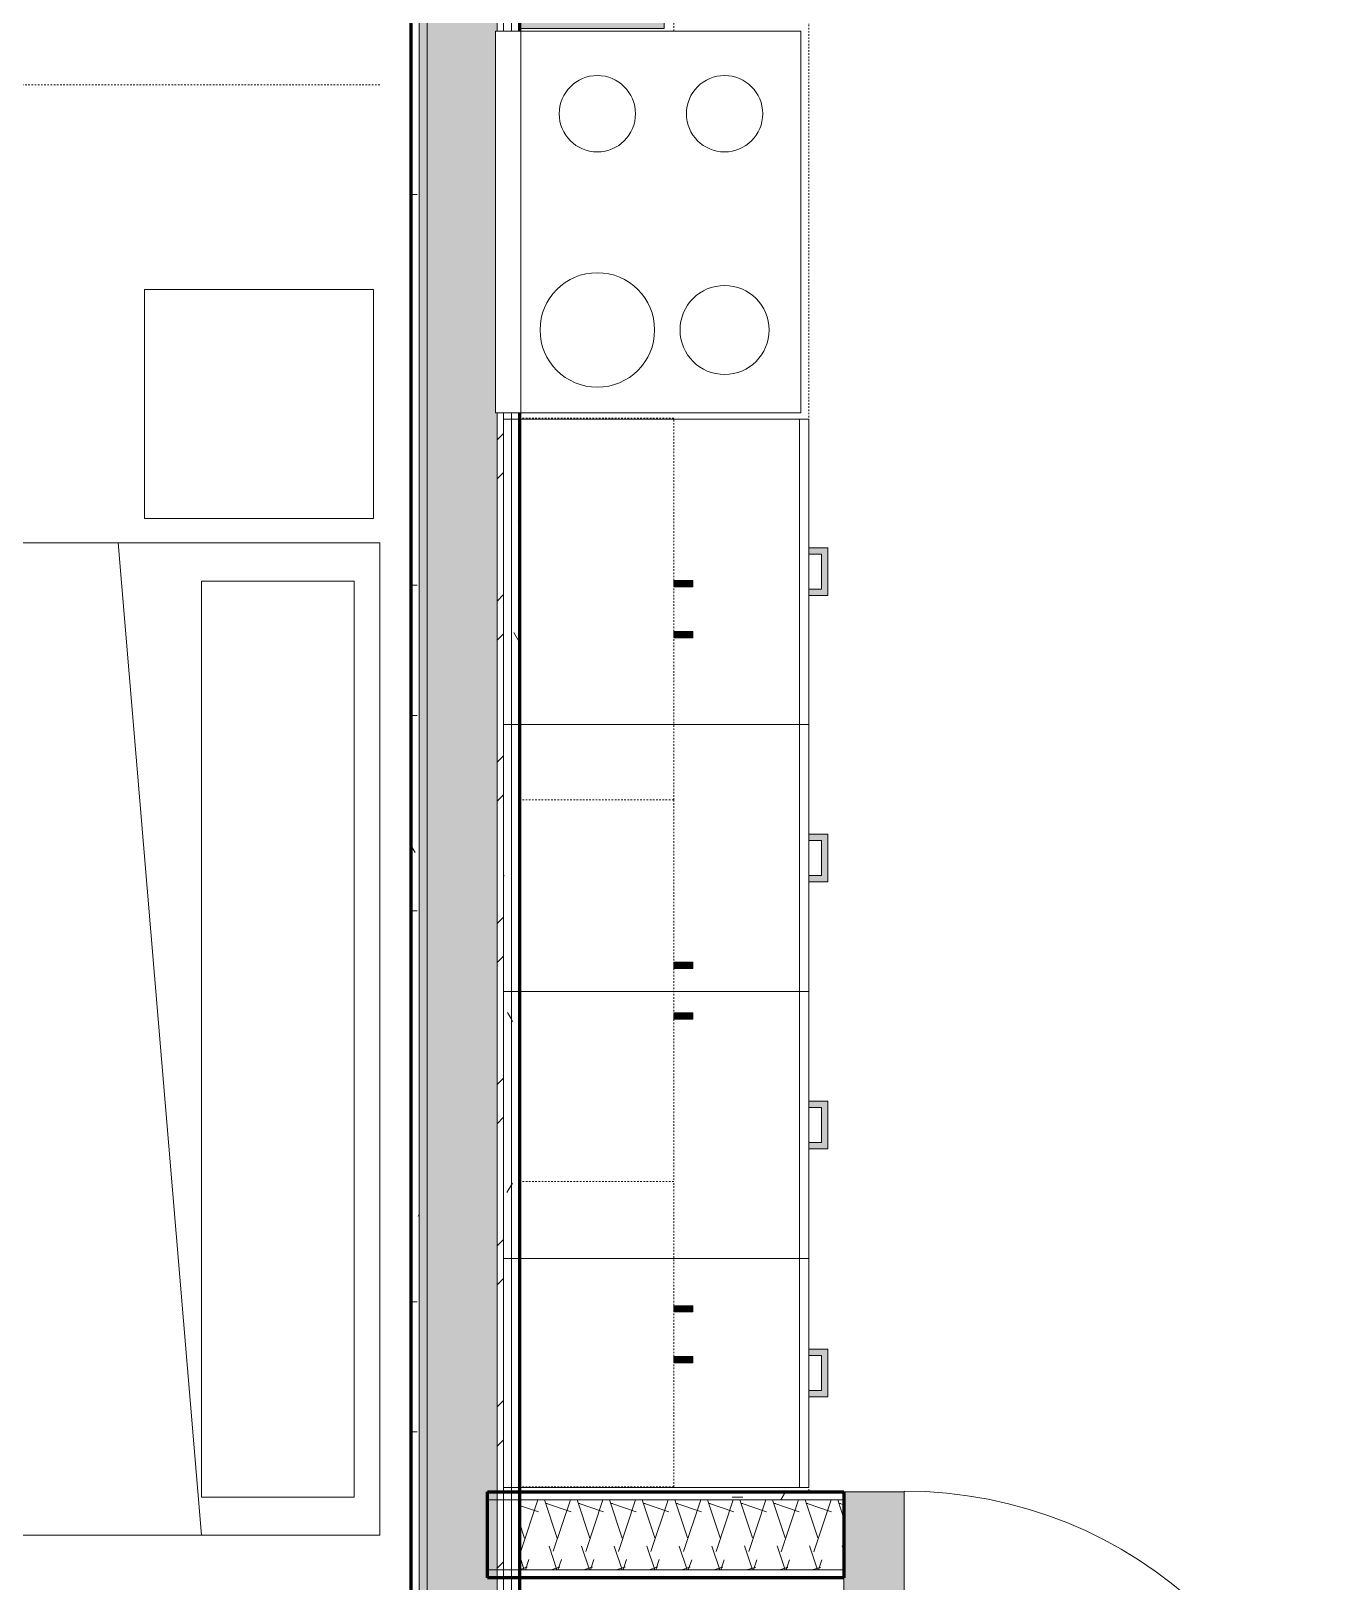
# Model space of a CAD drawing. Header units: inches. Extents: x -4169 to -1846, y 9706 to 12377.
# Drawn here: x -3372.9 to -3270.2, y 10018.3 to 10140.2 of the extents above; entities that cross this region are included whole.
import ezdxf

# ---------------------------------------------------------------- set-up
doc = ezdxf.new("R2010")
doc.units = ezdxf.units.IN
doc.header["$MEASUREMENT"] = 0
doc.linetypes.add('Dash', pattern=[0.25, 0.125, -0.125])
for name, color, linetype, lineweight in [('0-1', 7, 'Continuous', 5), ('0-2', 50, 'Continuous', 18), ('A-DOOR-1', 250, 'Continuous', 9), ('A-DOOR-2', 90, 'Continuous', 30), ('A-WALL', 113, 'Continuous', 18), ('A-WALL-1', 8, 'Continuous', 5), ('A-WALL-4', 10, 'Continuous', 60), ('A-WALL-5', 50, 'Continuous', 18), ('A-WALL-PATT-1', 250, 'Continuous', 9), ('A-WALL-PATT-2', 253, 'Continuous', 9), ('A-WALL-PATT-4', 111, 'Continuous', 9), ('I-FURN-1', 250, 'Continuous', 9), ('I-FURN-HDLN-1', 250, 'Dash', 9), ('I-WALL-2', 2, 'Continuous', 5), ('I-WALL-3', 2, 'Continuous', 60), ('Q-CASE-1', 9, 'Continuous', 9), ('Q-CASE-3', 250, 'Continuous', 9), ('Q-CASE-4', 250, 'Dash', 9), ('Q-CASE-5', 254, 'Continuous', 9), ('Q-CASE-HDLN-1', 250, 'Dash', 9), ('Q-SPCQ-1', 250, 'Continuous', 9)]:
    doc.layers.add(name, color=color, linetype=linetype, lineweight=lineweight)
pattern_1 = [(0, (0, 0), (20.48, 5.12), [0.845, -14.515, 0.845, -14.515, -81.92]), (0, (0, 0), (20.48, 5.12), [-30.72, 0.845, -29.875, 0.845, -14.515, -35.84]), (0, (0, 0), (20.48, 5.12), [-76.8, 0.845, -9.395, 0.845, -24.755]), (120, (7.68, 2.56), (-14.67405, 15.1762003), [0.845, -14.515, 0.845, -14.515, -81.92]), (120, (7.68, 2.56), (-14.67405, 15.1762003), [-30.72, 0.845, -29.875, 0.845, -14.515, -35.84]), (120, (7.68, 2.56), (-14.67405, 15.1762003), [-76.8, 0.845, -9.395, 0.845, -24.755]), (240, (10.24, 12.8), (-5.80595, -20.2962003), [0.845, -14.515, 0.845, -14.515, -81.92]), (240, (10.24, 12.8), (-5.80595, -20.2962003), [-30.72, 0.845, -29.875, 0.845, -14.515, -35.84]), (240, (10.24, 12.8), (-5.80595, -20.2962003), [-76.8, 0.845, -9.395, 0.845, -24.755])]
pattern_2 = [(161.57, (0.32, 0.32), (-2.560496185, -0.000537386), [0, -18.214, 2.022, 0]), (18.43, (-0.32, 0.32), (-2.560496185, 0.000537386), [0, -18.214, 2.022, 0]), (108.43, (0.32, 0.32), (1.27922091, -6.400876726), [6.07, -14.166]), (71.57, (-0.32, 0.32), (1.27922091, 6.400876726), [6.07, -14.166])]

# ---------------------------------------------------------------- blocks, each defined once
blk = doc.blocks.new('Bed-Standard - King 78_ x 80_-1242963-ENLARGED RCP - 2ND FLOOR PLAN')
at = {"layer": 'I-FURN-1'}
for p, q in [((49.69, 38.2), (-28.31, 38.2)), ((-28.31, 38.2), (-28.31, -41.8)), ((49.69, -41.8), (49.69, 38.2)), ((-25.31, 36.2), (-25.31, 24.2)), ((-25.31, 36.2), (46.69, 36.2)), ((46.69, 36.2), (46.69, 24.2)), ((49.69, 24.2), (-28.31, 17.63)), ((-25.31, 24.2), (46.69, 24.2))]:
    blk.add_line(p, q, dxfattribs=at)
at = {"layer": 'I-FURN-HDLN-1'}
blk.add_line((-64.31, 38.2), (-64.31, -77.8), dxfattribs=at)
blk = doc.blocks.new('Table-Night Stand - 18_ x 18_ x 24_-1352623-ENLARGED RCP - 2ND FLOOR PLAN')
at = {"layer": 'I-FURN-1'}
for p, q in [((18.15, 18), (0.15, 18)), ((0.15, 18), (0.15, 0)), ((18.15, 0), (18.15, 18)), ((0.15, 0), (18.15, 0))]:
    blk.add_line(p, q, dxfattribs=at)
blk = doc.blocks.new('Range - 24_ x 30_-2320547-ENLARGED RCP - 2ND FLOOR PLAN')
at = {"layer": 'Q-SPCQ-1'}
for p, q in [((30, 24), (0, 24)), ((0, 24), (0, 0)), ((30, 0), (30, 24)), ((0, 22), (30, 22)), ((0, 0), (30, 0))]:
    blk.add_line(p, q, dxfattribs=at)
for centre, radius, start, end in [((6.5, 16), 4.5, 360, 180), ((23.5, 16), 3, 360, 180), ((6.5, 16), 4.5, 180, 360), ((23.5, 16), 3, 180, 0), ((6.5, 6), 3.5, 360, 180), ((23.5, 6), 3, 360, 180), ((6.5, 6), 3.5, 180, 0), ((23.5, 6), 3, 180, 360)]:
    blk.add_arc(centre, radius, start, end, dxfattribs=at)
blk = doc.blocks.new('OD_CW_Countertop - OD_CW_Countertop-2380507-ENLARGED RCP - 2ND FLOOR PLAN')
at = {"layer": 'Q-CASE-HDLN-1'}
for p, q in [((0.74, -22.75), (0.74, 0)), ((0.74, 0), (56.86, 0)), ((57.36, 0), (60.11, 0)), ((60.61, 0), (79.36, 0)), ((79.86, 0), (82.61, 0)), ((83.11, 0), (100.36, 0)), ((100.86, 0), (103.61, 0)), ((104.11, 0), (119.86, 0)), ((120.36, 0), (123.11, 0)), ((123.61, 0), (131.08, 0))]:
    blk.add_line(p, q, dxfattribs=at)
blk = doc.blocks.new('SWING - SINGLE - FLUSH - 30_ x 80_ - OFFSET PIVOT DOOR AT MAGIC PAK AND WASHER_DRYER-2632547-ENLARGED RCP - 2ND FLOOR PLAN')
at = {"layer": 'A-DOOR-1'}
blk.add_arc((17, 2.37), 34.07, 93.3657, 180, dxfattribs=at)
at = {"layer": 'A-DOOR-2'}
for p, q in [((15, 2.37), (15, 36.38)), ((17, 36.38), (15, 36.38)), ((17, 2.37), (17, 36.38)), ((17, 2.37), (15, 2.37))]:
    blk.add_line(p, q, dxfattribs=at)
blk = doc.blocks.new('Base Cabinet 3 Drawer 230 - Base Cabinet 3 Drawer 230 24_-2554933-ENLARGED RCP - 2ND FLOOR PLAN')
at = {"layer": 'Q-CASE-5'}
blk.add_hatch(color=256, dxfattribs=at).paths.add_polyline_path([(-1.14, -24.92), (-1.14, -25.5), (2.61, -25.5), (2.61, -24), (2.11, -24), (2.11, -25), (-0.64, -25), (-0.64, -24), (-1.14, -24)], flags=0)
at = {"layer": 'Q-CASE-3'}
for p, q in [((-11.26, -23.25), (-11.26, 0)), ((-11.26, 0), (12.74, 0)), ((12.74, 0), (12.74, -23.25)), ((-11.26, -23.25), (-11.26, -24)), ((12.74, -23.25), (-11.26, -23.25)), ((-11.26, -24), (12.74, -24)), ((-0.64, -24), (-1.14, -24)), ((-1.14, -25.5), (-1.14, -24)), ((-0.64, -25), (-0.64, -24)), ((2.11, -25), (2.11, -24)), ((2.11, -24), (2.61, -24)), ((2.61, -24), (2.61, -25.5)), ((12.74, -24), (12.74, -23.25)), ((2.61, -25.5), (-1.14, -25.5)), ((-0.64, -25), (2.11, -25))]:
    blk.add_line(p, q, dxfattribs=at)
blk = doc.blocks.new('Base Cabinet 3 Drawer 230 - Base Cabinet 3 Drawer 230 21_-2554957-ENLARGED RCP - 2ND FLOOR PLAN')
at = {"layer": 'Q-CASE-5'}
blk.add_hatch(color=256, dxfattribs=at).paths.add_polyline_path([(-1.14, -24.92), (-1.14, -25.5), (2.61, -25.5), (2.61, -24), (2.11, -24), (2.11, -25), (-0.64, -25), (-0.64, -24), (-1.14, -24)], flags=0)
at = {"layer": 'Q-CASE-3'}
for p, q in [((-9.76, -23.25), (-9.76, 0)), ((-9.76, 0), (11.24, 0)), ((11.24, 0), (11.24, -23.25)), ((-9.76, -23.25), (-9.76, -24)), ((11.24, -23.25), (-9.76, -23.25)), ((-9.76, -24), (11.24, -24)), ((-0.64, -24), (-1.14, -24)), ((-1.14, -25.5), (-1.14, -24)), ((-0.64, -25), (-0.64, -24)), ((2.11, -25), (2.11, -24)), ((2.11, -24), (2.61, -24)), ((2.61, -24), (2.61, -25.5)), ((11.24, -24), (11.24, -23.25)), ((2.61, -25.5), (-1.14, -25.5)), ((-0.64, -25), (2.11, -25))]:
    blk.add_line(p, q, dxfattribs=at)
blk = doc.blocks.new('Base Cabinet 3 Drawer 230 - Base Cabinet 3 Drawer 230 21_-2578998-ENLARGED RCP - 2ND FLOOR PLAN')
at = {"layer": 'Q-CASE-5'}
blk.add_hatch(color=256, dxfattribs=at).paths.add_polyline_path([(2.61, 25), (2.61, 25.5), (-1.14, 25.5), (-1.14, 24), (-0.64, 24), (-0.64, 25), (2.11, 25), (2.11, 24), (2.61, 24)], flags=0)
at = {"layer": 'Q-CASE-3'}
for p, q in [((-1.14, 24), (-1.14, 25.5)), ((-1.14, 25.5), (2.61, 25.5)), ((2.11, 25), (-0.64, 25)), ((-0.64, 24), (-0.64, 25)), ((2.11, 24), (2.11, 25)), ((2.61, 25.5), (2.61, 24)), ((-9.76, 24), (11.24, 24)), ((-9.76, 23.25), (-9.76, 24)), ((11.24, 23.25), (-9.76, 23.25)), ((-9.76, 23.25), (-9.76, 0)), ((-1.14, 24), (-0.64, 24)), ((2.61, 24), (2.11, 24)), ((11.24, 24), (11.24, 23.25)), ((11.24, 0), (11.24, 23.25)), ((-9.76, 0), (11.24, 0))]:
    blk.add_line(p, q, dxfattribs=at)
blk = doc.blocks.new('Base Cabinet 3 Drawer 230 - Base Cabinet 3 Drawer 230 18_-2579417-ENLARGED RCP - 2ND FLOOR PLAN')
at = {"layer": 'Q-CASE-5'}
blk.add_hatch(color=256, dxfattribs=at).paths.add_polyline_path([(2.61, 25), (2.61, 25.5), (-1.14, 25.5), (-1.14, 24), (-0.64, 24), (-0.64, 25), (2.11, 25), (2.11, 24), (2.61, 24)], flags=0)
at = {"layer": 'Q-CASE-3'}
for p, q in [((-1.14, 24), (-1.14, 25.5)), ((-1.14, 25.5), (2.61, 25.5)), ((2.11, 25), (-0.64, 25)), ((-0.64, 24), (-0.64, 25)), ((2.11, 24), (2.11, 25)), ((2.61, 25.5), (2.61, 24)), ((-8.26, 24), (9.74, 24)), ((-8.26, 23.25), (-8.26, 24)), ((9.74, 23.25), (-8.26, 23.25)), ((-8.26, 23.25), (-8.26, 0)), ((-1.14, 24), (-0.64, 24)), ((2.61, 24), (2.11, 24)), ((9.74, 24), (9.74, 23.25)), ((9.74, 0), (9.74, 23.25)), ((-8.26, 0), (9.74, 0))]:
    blk.add_line(p, q, dxfattribs=at)
blk = doc.blocks.new('300 Series Wall Hung Cabinet_301 - 15_ x 24_-2588192-ENLARGED RCP - 2ND FLOOR PLAN')
at = {"layer": 'Q-CASE-1'}
for points in [[(-6.75, -1.06), (-6.75, -12.44), (6.75, -12.44), (6.75, -1.06), (-3.81, -1.06)], [(-5.5, -14.69), (-5.01, -14.69), (-5.01, -13.19), (-5.5, -13.19)]]:
    blk.add_hatch(color=256, dxfattribs=at).paths.add_polyline_path(points, flags=0)
at = {"layer": 'Q-CASE-3'}
for p, q in [((-6.75, -12.44), (-6.75, -1.06)), ((6.75, -1.06), (6.75, -12.44)), ((6.75, -12.44), (-6.75, -12.44)), ((-5.01, -13.19), (-5.5, -13.19)), ((-5.5, -13.19), (-5.5, -14.69)), ((-5.01, -14.69), (-5.01, -13.19)), ((-5.5, -14.69), (-5.01, -14.69))]:
    blk.add_line(p, q, dxfattribs=at)
at = {"layer": 'Q-CASE-4'}
for p, q in [((7.5, -13.19), (7.5, -1.06)), ((-6.94, -13.19), (7.5, -13.19))]:
    blk.add_line(p, q, dxfattribs=at)
blk = doc.blocks.new('300 Series Wall Hung Cabinet_302 - 30_ X 24_-2588495-ENLARGED RCP - 2ND FLOOR PLAN')
at = {"layer": 'Q-CASE-1'}
for points in [[(-2.25, -14.69), (-1.76, -14.69), (-1.76, -13.19), (-2.25, -13.19)], [(1.75, -14.69), (2.24, -14.69), (2.24, -13.19), (1.75, -13.19)]]:
    blk.add_hatch(color=256, dxfattribs=at).paths.add_polyline_path(points, flags=0)
at = {"layer": 'Q-CASE-3'}
for p, q in [((-1.76, -13.19), (-2.25, -13.19)), ((-2.25, -13.19), (-2.25, -14.69)), ((-1.76, -14.69), (-1.76, -13.19)), ((2.24, -13.19), (1.75, -13.19)), ((1.75, -13.19), (1.75, -14.69)), ((2.24, -14.69), (2.24, -13.19)), ((-2.25, -14.69), (-1.76, -14.69)), ((1.75, -14.69), (2.24, -14.69))]:
    blk.add_line(p, q, dxfattribs=at)
at = {"layer": 'Q-CASE-4'}
for p, q in [((-15, -1.06), (-15, -13.19)), ((15, -13.19), (15, -1.06)), ((-15, -13.19), (15, -13.19))]:
    blk.add_line(p, q, dxfattribs=at)
blk = doc.blocks.new('300 Series Wall Hung Cabinet_302 - 30_ X 24_-V23-ENLARGED RCP - 2ND FLOOR PLAN')
at = {"layer": 'Q-CASE-1'}
for points in [[(-2.25, 13.19), (-1.76, 13.19), (-1.76, 14.69), (-2.25, 14.69)], [(1.75, 13.19), (2.24, 13.19), (2.24, 14.69), (1.75, 14.69)]]:
    blk.add_hatch(color=256, dxfattribs=at).paths.add_polyline_path(points, flags=0)
at = {"layer": 'Q-CASE-3'}
for p, q in [((-1.76, 14.69), (-2.25, 14.69)), ((-2.25, 14.69), (-2.25, 13.19)), ((-1.76, 13.19), (-1.76, 14.69)), ((2.24, 14.69), (1.75, 14.69)), ((1.75, 14.69), (1.75, 13.19)), ((2.24, 13.19), (2.24, 14.69)), ((-2.25, 13.19), (-1.76, 13.19)), ((1.75, 13.19), (2.24, 13.19))]:
    blk.add_line(p, q, dxfattribs=at)
at = {"layer": 'Q-CASE-4'}
for p, q in [((-15, 1.06), (-15, 13.19)), ((-15, 13.19), (15, 13.19)), ((15, 13.19), (15, 1.06))]:
    blk.add_line(p, q, dxfattribs=at)
blk = doc.blocks.new('300 Series Wall Hung Cabinet_302 - 24_ X 24_-2588623-ENLARGED RCP - 2ND FLOOR PLAN')
at = {"layer": 'Q-CASE-1'}
for points in [[(-1.76, -13.19), (-2.25, -13.19), (-2.25, -14.69), (-1.76, -14.69)], [(2.24, -13.19), (1.75, -13.19), (1.75, -14.69), (2.24, -14.69)]]:
    blk.add_hatch(color=256, dxfattribs=at).paths.add_polyline_path(points, flags=0)
at = {"layer": 'Q-CASE-3'}
for p, q in [((-1.76, -13.19), (-2.25, -13.19)), ((-2.25, -13.19), (-2.25, -14.69)), ((-1.76, -14.69), (-1.76, -13.19)), ((2.24, -13.19), (1.75, -13.19)), ((1.75, -13.19), (1.75, -14.69)), ((2.24, -14.69), (2.24, -13.19)), ((-2.25, -14.69), (-1.76, -14.69)), ((1.75, -14.69), (2.24, -14.69))]:
    blk.add_line(p, q, dxfattribs=at)
at = {"layer": 'Q-CASE-4'}
for p, q in [((-12, -1.06), (-12, -13.19)), ((12, -13.19), (12, -1.06)), ((-12, -13.19), (12, -13.19))]:
    blk.add_line(p, q, dxfattribs=at)
blk = doc.blocks.new('CTR - 1st Phase - Unit Layouts_rvt-1-ENLARGED RCP - 2ND FLOOR PLAN')
at = {"layer": 'A-WALL-1'}
blk.add_hatch(color=256, dxfattribs=at).paths.add_polyline_path([(-3304.22, 9991.38), (-3304.22, 10025.38), (-3308.97, 10025.38), (-3308.97, 10017.38), (-3308.13, 10017.38), (-3308.13, 9992.38), (-3308.97, 9992.38), (-3308.97, 9991.38), (-3304.85, 9991.38)], flags=0)
at = {"layer": 'A-WALL-PATT-1'}
h = blk.add_hatch(dxfattribs=at)
h.set_pattern_fill('FP_1', color=256, style=0, pattern_type=2)
h.set_pattern_definition(pattern_1)
h.paths.add_polyline_path([(-3329.12, 10024.75), (-3308.97, 10024.75), (-3308.97, 10025.38), (-3334.47, 10025.38), (-3334.47, 10024.75), (-3334.13, 10024.75)], flags=0)
h = blk.add_hatch(dxfattribs=at)
h.set_pattern_fill('FP_1', color=256, style=0, pattern_type=2)
h.set_pattern_definition(pattern_1)
h.paths.add_polyline_path([(-3308.97, 10018.63), (-3308.97, 10019.25), (-3334.47, 10019.25), (-3334.47, 10018.63), (-3327.63, 10018.63)], flags=0)
at = {"layer": 'A-WALL-PATT-2'}
h = blk.add_hatch(dxfattribs=at)
h.set_pattern_fill('FP_2', color=256, style=0, pattern_type=2)
h.set_pattern_definition(pattern_2)
h.paths.add_polyline_path([(-3327.63, 10019.25), (-3308.97, 10019.25), (-3308.97, 10024.75), (-3334.47, 10024.75), (-3334.47, 10019.25), (-3329.12, 10019.25)], flags=0)
at = {"layer": 'A-WALL-4'}
for p, q in [((-3336.97, 10025.38), (-3308.97, 10025.38)), ((-3336.97, 10018.63), (-3336.97, 10025.38)), ((-3308.97, 10025.38), (-3308.97, 10018.63)), ((-3308.97, 10018.63), (-3336.97, 10018.63))]:
    blk.add_line(p, q, dxfattribs=at)
at = {"layer": 'A-WALL-5'}
for p, q in [((-3308.97, 10025.38), (-3304.22, 10025.38)), ((-3304.22, 9991.38), (-3304.22, 10025.38)), ((-3308.97, 10024.75), (-3336.97, 10024.75)), ((-3308.97, 10019.25), (-3336.97, 10019.25)), ((-3308.97, 10018.63), (-3308.97, 10017.38))]:
    blk.add_line(p, q, dxfattribs=at)
at = {"layer": '0-2'}
for name, p, rotation in [('OD_CW_Countertop - OD_CW_Countertop-2380507-ENLARGED RCP - 2ND FLOOR PLAN', (-3311.72, 10156.46), 269.99999999993), ('300 Series Wall Hung Cabinet_301 - 15_ x 24_-2588192-ENLARGED RCP - 2ND FLOOR PLAN', (-3335.54, 10147.16), 90.00000000000607), ('Range - 24_ x 30_-2320547-ENLARGED RCP - 2ND FLOOR PLAN', (-3312.35, 10110.22), 89.99999999997753), ('Bed-Standard - King 78_ x 80_-1242963-ENLARGED RCP - 2ND FLOOR PLAN', (-3383.65, 10071.67), 269.9999999999771), ('Table-Night Stand - 18_ x 18_ x 24_-1352623-ENLARGED RCP - 2ND FLOOR PLAN', (-3363.95, 10120.06), 269.9999999999771), ('Base Cabinet 3 Drawer 230 - Base Cabinet 3 Drawer 230 24_-2554933-ENLARGED RCP - 2ND FLOOR PLAN', (-3335.72, 10096.98), 89.99999999996196), ('300 Series Wall Hung Cabinet_302 - 30_ X 24_-2588495-ENLARGED RCP - 2ND FLOOR PLAN', (-3335.54, 10094.78), 90.00000000000607), ('Base Cabinet 3 Drawer 230 - Base Cabinet 3 Drawer 230 21_-2554957-ENLARGED RCP - 2ND FLOOR PLAN', (-3335.72, 10074.48), 89.99999999996196), ('300 Series Wall Hung Cabinet_302 - 30_ X 24_-V23-ENLARGED RCP - 2ND FLOOR PLAN', (-3335.54, 10064.78), 270.0000000000061), ('Base Cabinet 3 Drawer 230 - Base Cabinet 3 Drawer 230 21_-2578998-ENLARGED RCP - 2ND FLOOR PLAN', (-3335.72, 10054.96), 270.0000000000516), ('300 Series Wall Hung Cabinet_302 - 24_ X 24_-2588623-ENLARGED RCP - 2ND FLOOR PLAN', (-3335.54, 10037.78), 90.00000000000607), ('Base Cabinet 3 Drawer 230 - Base Cabinet 3 Drawer 230 18_-2579417-ENLARGED RCP - 2ND FLOOR PLAN', (-3335.72, 10035.46), 270.0000000000516), ('SWING - SINGLE - FLUSH - 30_ x 80_ - OFFSET PIVOT DOOR AT MAGIC PAK AND WASHER_DRYER-2632547-ENLARGED RCP - 2ND FLOOR PLAN', (-3306.6, 10008.38), 269.99999999996)]:
    blk.add_blockref(name, p, dxfattribs=dict(at, rotation=rotation))

msp = doc.modelspace()

# ---------------------------------------------------------------- hatches: boundary and pattern name
at = {"layer": 'A-WALL-PATT-4'}
h = msp.add_hatch(dxfattribs=at)
h.set_pattern_fill('FP_1', color=256, style=0, pattern_type=2)
h.set_pattern_definition(pattern_1)
h.paths.add_polyline_path([(-3342.35, 9988.44), (-3342.35, 10305.34), (-3342.97, 10305.34), (-3342.97, 10296.32), (-3342.72, 10296.32), (-3342.72, 10250.32), (-3342.97, 10250.32), (-3342.97, 9988.44)], flags=0)
h.paths.add_polyline_path([(-3342.97, 10325.29), (-3342.35, 10325.29), (-3342.35, 10374.04), (-3342.97, 10374.04), (-3342.97, 10329.56)], flags=0)
h = msp.add_hatch(dxfattribs=at)
h.set_pattern_fill('FP_2', color=256, style=0, pattern_type=2)
h.set_pattern_definition(pattern_2)
h.paths.add_polyline_path([(-3336.22, 9988.44), (-3336.22, 10110.22), (-3336.35, 10110.22), (-3336.35, 10140.22), (-3336.22, 10140.22), (-3336.22, 10374.04), (-3341.72, 10374.04), (-3341.72, 9988.44)], flags=0)
h = msp.add_hatch(dxfattribs=at)
h.set_pattern_fill('FP_38', color=256, style=0, pattern_type=2)
h.set_pattern_definition([(45, (0, 0), (-6.335677, 6.335677), []), (45, (0, 9.6), (-6.335677, 6.335677), [])])
h.paths.add_polyline_path([(-3336.22, 9988.44), (-3335.72, 9988.44), (-3335.72, 10110.22), (-3336.22, 10110.22), (-3336.22, 10027.94)], flags=0)
h.paths.add_polyline_path([(-3335.72, 10140.22), (-3335.72, 10180.66), (-3336.22, 10180.66), (-3336.22, 10140.22), (-3336.03, 10140.22)], flags=0)
h.paths.add_polyline_path([(-3336.22, 10184.16), (-3335.72, 10184.16), (-3335.72, 10374.04), (-3336.22, 10374.04), (-3336.22, 10188.8)], flags=0)
h = msp.add_hatch(dxfattribs=at)
h.set_pattern_fill('FP_1', color=256, style=0, pattern_type=2)
h.set_pattern_definition(pattern_1)
h.paths.add_polyline_path([(-3335.72, 9988.44), (-3335.1, 9988.44), (-3335.1, 10110.22), (-3335.72, 10110.22), (-3335.72, 10027.94)], flags=0)
h.paths.add_polyline_path([(-3335.1, 10140.22), (-3335.1, 10180.66), (-3335.72, 10180.66), (-3335.72, 10140.22), (-3335.48, 10140.22)], flags=0)
h.paths.add_polyline_path([(-3335.72, 10184.16), (-3335.1, 10184.16), (-3335.1, 10374.04), (-3335.72, 10374.04), (-3335.72, 10188.8)], flags=0)
h = msp.add_hatch(dxfattribs=at)
h.set_pattern_fill('FP_1', color=256, style=0, pattern_type=2)
h.set_pattern_definition(pattern_1)
h.paths.add_polyline_path([(-3334.47, 9988.44), (-3334.47, 10110.22), (-3335.1, 10110.22), (-3335.1, 9988.44)], flags=0)
h.paths.add_polyline_path([(-3335.1, 10140.22), (-3334.47, 10140.22), (-3334.47, 10180.66), (-3335.1, 10180.66), (-3335.1, 10155.1)], flags=0)
h.paths.add_polyline_path([(-3334.47, 10184.16), (-3334.47, 10373.41), (-3335.1, 10373.41), (-3335.1, 10184.16)], flags=0)
at = {"layer": 'I-WALL-2'}
h = msp.add_hatch(color=256, dxfattribs=at)
h.paths.add_polyline_path([(-3341.72, 9988.44), (-3341.72, 10305.34), (-3342.35, 10305.34), (-3342.35, 9988.44)], flags=0)
h.paths.add_polyline_path([(-3341.72, 10325.29), (-3341.72, 10374.04), (-3342.35, 10374.04), (-3342.35, 10325.29), (-3342.27, 10325.29)], flags=0)

# ---------------------------------------------------------------- linework, layer by layer
at = {"layer": 'A-WALL'}
for p, q in [((-3336.22, 10140.22), (-3336.22, 10374.04)), ((-3335.72, 10140.22), (-3335.72, 10374.04)), ((-3335.1, 10140.22), (-3335.1, 10374.04)), ((-3342.35, 9988.44), (-3342.35, 10305.34)), ((-3341.72, 9988.44), (-3341.72, 10305.34)), ((-3336.22, 9988.44), (-3336.22, 10110.22)), ((-3335.72, 9988.44), (-3335.72, 10110.22)), ((-3335.1, 9988.44), (-3335.1, 10110.22))]:
    msp.add_line(p, q, dxfattribs=at)
at = {"layer": 'I-WALL-3'}
for p, q in [((-3334.47, 10373.41), (-3334.47, 10140.22)), ((-3342.97, 9988.44), (-3342.97, 10250.32)), ((-3334.47, 10110.22), (-3334.47, 9988.44))]:
    msp.add_line(p, q, dxfattribs=at)

# ---------------------------------------------------------------- block references
at = {"layer": '0-1'}
msp.add_blockref('CTR - 1st Phase - Unit Layouts_rvt-1-ENLARGED RCP - 2ND FLOOR PLAN', (0, 0), dxfattribs=at)

doc.saveas('drawing.dxf')
